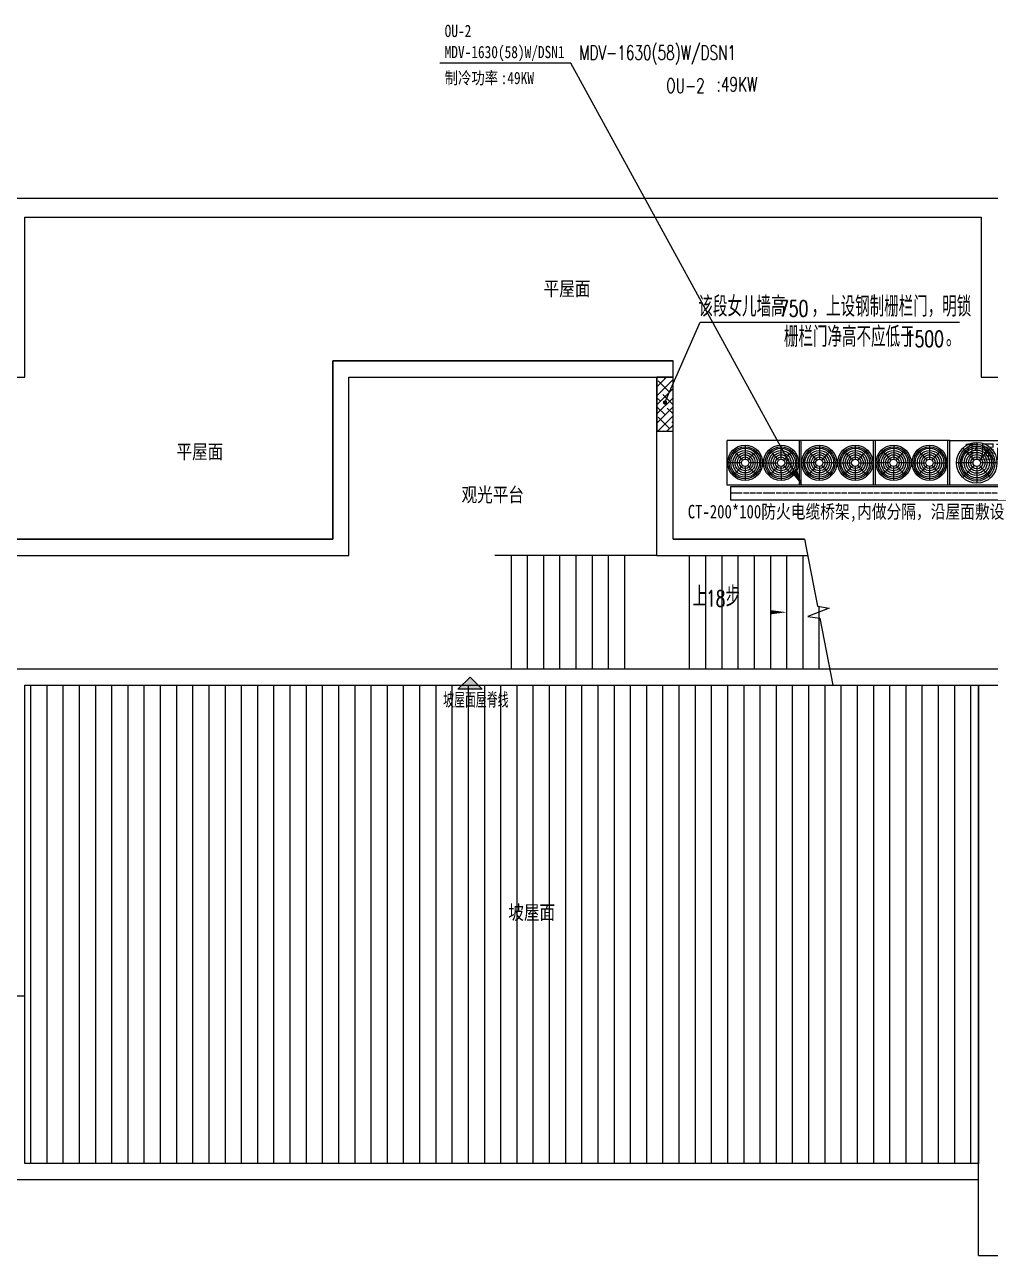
# Model space of a CAD drawing. Extents: x 815029915 to 815825525, y 579155098 to 579748855.
# Drawn here: x 815602862 to 815620737, y 579480467 to 579503239 of the extents above; entities that cross this region are included whole.
import ezdxf

# ---------------------------------------------------------------- set-up
doc = ezdxf.new("R2010")
doc.units = 0
doc.header["$LTSCALE"] = 100
doc.header["$MEASUREMENT"] = 0
doc.linetypes.add('DOTE', pattern=[2.42, 2, -0.2, 0.02, -0.2])
for name, color, linetype in [('DIM_ELEV', 3, 'Continuous'), ('DIM_LEAD', 3, 'Continuous'), ('DIM_SYMB', 3, 'Continuous'), ('H-TH_TEXT', 3, 'Continuous'), ('H-空调-VRV-标注', 3, 'Continuous'), ('H-空调-VRV-设备', 7, 'Continuous'), ('PUB_TEXT', 7, 'Continuous'), ('zm', 1, 'Continuous'), ('电-桥架', 4, 'Continuous')]:
    doc.layers.add(name, color=color, linetype=linetype)
doc.styles.add('_TCH_DIM', font='SIMPLEX', dxfattribs={"bigfont": 'GBCBIG'})
doc.styles.add('_THVAC_DIM', font='', dxfattribs={"width": 0.8, "height": 3.5})
doc.styles.add('ST', font='')
doc.styles.add('宋体-TK', font='', dxfattribs={"width": 0.8})
doc.styles.get('_THVAC_DIM').set_extended_font_data('SimSun')
doc.styles.get('ST').set_extended_font_data('SimSun')
doc.styles.get('宋体-TK').set_extended_font_data('SimSun')

# ---------------------------------------------------------------- blocks, each defined once
blk = doc.blocks.new('$VRV_美的$00000030')
for p, q in [((-2384, -382), (-2384, 382)), ((-2384, 382), (-1455, 382)), ((-2157, 254), (-1964, 47)), ((-1921, 65), (-1920, 348)), ((-1680, 253), (-1875, 47)), ((-1455, 382), (-1415, 382)), ((-1455, 382), (-1455, -382)), ((-1415, -382), (-1415, 382)), ((-1415, 382), (-175, 382)), ((-1311, 220), (-1147, 46)), ((-1103, 63), (-1105, 301)), ((-899, 220), (-1062, 46)), ((-691, 220), (-528, 46)), ((-486, 63), (-485, 301)), ((-279, 220), (-442, 46)), ((-175, 382), (-135, 382)), ((-175, 382), (-175, -382)), ((-135, -382), (-135, 382)), ((-135, 382), (1105, 382)), ((-31, 220), (132, 46)), ((176, 63), (175, 301)), ((381, 220), (218, 46)), ((589, 220), (752, 46)), ((793, 63), (795, 301)), ((1001, 220), (837, 46)), ((1105, 382), (1145, 382)), ((1105, 382), (1105, -382)), ((1145, -382), (1145, 382)), ((1145, 382), (2384, 382)), ((1248, 220), (1412, 46)), ((1456, 63), (1455, 301)), ((1661, 220), (1497, 46)), ((1868, 220), (2032, 46)), ((2073, 63), (2074, 301)), ((2280, 220), (2117, 46)), ((2384, 382), (2384, -382)), ((-2267, 0), (-1984, 0)), ((-1855, 0), (-1571, 0)), ((-1167, 0), (-1406, 0)), ((-803, 0), (-1042, 0)), ((-786, 0), (-547, 0)), ((-422, 0), (-184, 0)), ((112, 0), (-126, 0)), ((476, 0), (237, 0)), ((493, 0), (732, 0)), ((857, 0), (1096, 0)), ((1392, 0), (1153, 0)), ((1756, 0), (1517, 0)), ((1773, 0), (2012, 0)), ((2137, 0), (2376, 0)), ((-1964, -47), (-2157, -254)), ((-1919, -348), (-1921, -65)), ((-1875, -47), (-1681, -254)), ((-1147, -46), (-1311, -220)), ((-1102, -301), (-1103, -63)), ((-1062, -46), (-899, -220)), ((-528, -46), (-691, -220)), ((-488, -301), (-487, -63)), ((-442, -46), (-279, -220)), ((132, -46), (-31, -220)), ((178, -301), (177, -63)), ((218, -46), (381, -220)), ((752, -46), (589, -220)), ((792, -301), (793, -63)), ((837, -46), (1001, -220)), ((1412, -46), (1248, -220)), ((1458, -301), (1456, -63)), ((1497, -46), (1661, -220)), ((2032, -46), (1868, -220)), ((2071, -301), (2072, -63)), ((2117, -46), (2280, -220)), ((-1455, -382), (-2384, -382)), ((-1455, -382), (-1415, -382)), ((-1415, -382), (-175, -382)), ((-175, -382), (-135, -382)), ((-135, -382), (1105, -382)), ((1105, -382), (1145, -382)), ((1145, -382), (2384, -382))]:
    blk.add_line(p, q)
for centre, radius in [((-1919, 0), 348), ((-1919, 0), 311), ((-1919, 0), 282), ((-1919, 0), 282), ((-1919, 0), 255), ((-1919, 0), 217), ((-1105, 0), 301), ((-1105, 0), 273), ((-1105, 0), 273), ((-1105, 0), 247), ((-485, 0), 301), ((-485, 0), 273), ((-485, 0), 273), ((-485, 0), 247), ((175, 0), 301), ((175, 0), 273), ((175, 0), 247), ((795, 0), 301), ((795, 0), 273), ((795, 0), 273), ((795, 0), 247), ((1454, 0), 301), ((1454, 0), 273), ((1454, 0), 273), ((1454, 0), 247), ((2074, 0), 301), ((2074, 0), 273), ((2074, 0), 273), ((2074, 0), 247), ((-1919, 0), 179), ((-1919, 0), 141), ((-1919, 0), 103), ((-1919, 0), 64.6), ((-1105, 0), 210), ((-1105, 0), 173), ((-1105, 0), 136), ((-1105, 0), 99.3), ((-1105, 0), 62.5), ((-485, 0), 210), ((-485, 0), 173), ((-485, 0), 136), ((-485, 0), 99.3), ((-485, 0), 62.5), ((175, 0), 210), ((175, 0), 173), ((175, 0), 136), ((175, 0), 99.3), ((175, 0), 62.5), ((795, 0), 210), ((795, 0), 173), ((795, 0), 136), ((795, 0), 99.3), ((795, 0), 62.5), ((1454, 0), 210), ((1454, 0), 173), ((1454, 0), 136), ((1454, 0), 99.3), ((1454, 0), 62.5), ((2074, 0), 210), ((2074, 0), 173), ((2074, 0), 136), ((2074, 0), 99.3), ((2074, 0), 62.5)]:
    blk.add_circle(centre, radius)

msp = doc.modelspace()

# ---------------------------------------------------------------- hatches: boundary and pattern name
at = {"layer": 'DIM_ELEV'}
msp.add_hatch(color=256, dxfattribs=at).paths.add_polyline_path([(815611106.4, 579491166.7), (815611331.4, 579490941.7), (815610881.4, 579490941.7)])
at = {"layer": 'DIM_LEAD'}
msp.add_hatch(color=256, dxfattribs=at).paths.add_polyline_path([(815614754.5, 579496247.1, 1), (815614674.5, 579496247.1, 1)], flags=17)

# ---------------------------------------------------------------- linework, layer by layer
for p, q in [((815602514.5, 579500028.2), (815620914.5, 579500028.2)), ((815602865.2, 579496716.7), (815602865.2, 579499678.9)), ((815602865.2, 579499678.9), (815608864.5, 579499678.9)), ((815608864.5, 579499678.9), (815620564.5, 579499678.9)), ((815620564.5, 579499678.9), (815620564.5, 579496716.7)), ((815614864.5, 579497016.7), (815608564.5, 579497016.7)), ((815608564.5, 579497016.7), (815608564.5, 579493716.7)), ((815608564.5, 579497016.7), (815614864.5, 579497016.7)), ((815608564.5, 579493716.7), (815608564.5, 579497016.7)), ((815614864.5, 579493716.7), (815614864.5, 579497016.7)), ((815614864.5, 579493716.7), (815614864.5, 579497016.7)), ((815596564.5, 579496716.7), (815602865.2, 579496716.7)), ((815608864.5, 579496716.7), (815614564.5, 579496716.7)), ((815608864.5, 579493416.7), (815608864.5, 579496716.7)), ((815614864.5, 579496716.7), (815614564.5, 579496716.7)), ((815614564.5, 579496716.7), (815614564.5, 579495716.7)), ((815614564.5, 579496716.7), (815614864.5, 579496716.7)), ((815614564.5, 579493416.7), (815614564.5, 579496716.7)), ((815614864.5, 579495716.7), (815614864.5, 579496716.7)), ((815620564.5, 579496716.7), (815626564.5, 579496716.7)), ((815614564.5, 579495716.7), (815614864.5, 579495716.7)), ((815614564.5, 579495716.7), (815614864.5, 579495716.7)), ((815608564.5, 579493716.7), (815596564.5, 579493716.7)), ((815596564.5, 579493716.7), (815608564.5, 579493716.7)), ((815617294.4, 579493716.7), (815614864.5, 579493716.7)), ((815614864.5, 579493716.7), (815617294.4, 579493716.7)), ((815596864.5, 579493416.7), (815608864.5, 579493416.7)), ((815614564.5, 579493416.7), (815611564.5, 579493416.7)), ((815614564.5, 579493416.7), (815617352.8, 579493416.7)), ((815602564.5, 579491316.7), (815621414.6, 579491316.7)), ((815602864.5, 579485266.7), (815602864.5, 579491016.7)), ((815602864.5, 579491016.7), (815617819.6, 579491016.7)), ((815602864.5, 579491016.7), (815620514.5, 579491016.7)), ((815602864.5, 579482166.7), (815602864.5, 579491016.7)), ((815602864.5, 579485266.7), (815602864.5, 579491016.7)), ((815602864.5, 579491016.7), (815621114.6, 579491016.7)), ((815620514.5, 579491016.7), (815620514.5, 579482166.7)), ((815620514.5, 579480466.7), (815620514.5, 579491016.7)), ((815588414.5, 579485266.7), (815602864.5, 579485266.7)), ((815590514.5, 579485266.7), (815602864.5, 579485266.7)), ((815602864.5, 579482166.7), (815602864.5, 579485266.7)), ((815620514.5, 579482166.7), (815602864.5, 579482166.7)), ((815620514.5, 579482166.7), (815602864.5, 579482166.7)), ((815620514.5, 579481866.7), (815602514.5, 579481866.7)), ((815620514.5, 579480466.7), (815626914.5, 579480466.7))]:
    msp.add_line(p, q)
at = {"linetype": 'Continuous'}
for p, q in [((815614564.5, 579496708.7), (815614572.5, 579496716.7)), ((815614564.5, 579496540.3), (815614740.8, 579496716.7)), ((815614564.5, 579496371.9), (815614864.5, 579496671.9)), ((815614799.2, 579496438.3), (815614588.8, 579496648.8)), ((815614715, 579496690.9), (815614689.2, 579496716.7)), ((815614864.5, 579496709.8), (815614857.6, 579496716.7)), ((815614564.5, 579496203.5), (815614864.5, 579496503.5)), ((815614864.5, 579496541.4), (815614841.3, 579496564.6)), ((815614630.8, 579496269.9), (815614564.5, 579496336.3)), ((815614564.5, 579496035.2), (815614864.5, 579496335.2)), ((815614864.5, 579496204.6), (815614672.9, 579496396.2)), ((815614715, 579496017.3), (815614564.5, 579496167.9)), ((815614564.5, 579495866.8), (815614864.5, 579496166.8)), ((815614582.7, 579495716.7), (815614864.5, 579495998.4)), ((815614799.2, 579495764.8), (815614588.8, 579495975.2)), ((815614864.5, 579496036.3), (815614757.1, 579496143.6)), ((815614678.9, 579495716.7), (815614672.9, 579495722.7)), ((815614751.1, 579495716.7), (815614864.5, 579495830)), ((815614864.5, 579495867.9), (815614841.3, 579495891.1))]:
    msp.add_line(p, q, dxfattribs=at)
at = {"color": 2}
for p, q in [((815611864.5, 579493416.7), (815611864.5, 579491316.7)), ((815612164.5, 579493416.7), (815612164.5, 579491316.7)), ((815612464.5, 579493416.7), (815612464.5, 579491316.7)), ((815612764.5, 579493416.7), (815612764.5, 579491316.7)), ((815613064.5, 579493416.7), (815613064.5, 579491316.7)), ((815613364.5, 579493416.7), (815613364.5, 579491316.7)), ((815613664.5, 579493416.7), (815613664.5, 579491316.7)), ((815613964.5, 579493416.7), (815613964.5, 579491316.7)), ((815615164.5, 579493416.7), (815615164.5, 579491316.7)), ((815615464.5, 579493416.7), (815615464.5, 579491316.7)), ((815615764.5, 579493416.7), (815615764.5, 579491316.7)), ((815616064.5, 579493416.7), (815616064.5, 579491316.7)), ((815616364.5, 579493416.7), (815616364.5, 579491316.7)), ((815616664.5, 579493416.7), (815616664.5, 579491316.7)), ((815616964.5, 579493416.7), (815616964.5, 579491316.7)), ((815617264.5, 579493416.7), (815617264.5, 579491316.7)), ((815617564.5, 579492472.5), (815617564.5, 579491316.7))]:
    msp.add_line(p, q, dxfattribs=at)
at = {"color": 252, "linetype": 'Continuous'}
for p, q in [((815602977.3, 579482166.7), (815602977.3, 579491016.7)), ((815603277.3, 579482166.7), (815603277.3, 579491016.7)), ((815603577.3, 579482166.7), (815603577.3, 579491016.7)), ((815603877.3, 579482166.7), (815603877.3, 579491016.7)), ((815604177.3, 579482166.7), (815604177.3, 579491016.7)), ((815604477.3, 579482166.7), (815604477.3, 579491016.7)), ((815604777.3, 579482166.7), (815604777.3, 579491016.7)), ((815605077.3, 579482166.7), (815605077.3, 579491016.7)), ((815605377.3, 579482166.7), (815605377.3, 579491016.7)), ((815605677.3, 579482166.7), (815605677.3, 579491016.7)), ((815605977.3, 579482166.7), (815605977.3, 579491016.7)), ((815606277.3, 579482166.7), (815606277.3, 579491016.7)), ((815606577.3, 579482166.7), (815606577.3, 579491016.7)), ((815606877.3, 579482166.7), (815606877.3, 579491016.7)), ((815607177.3, 579482166.7), (815607177.3, 579491016.7)), ((815607477.3, 579482166.7), (815607477.3, 579491016.7)), ((815607777.3, 579482166.7), (815607777.3, 579491016.7)), ((815608077.3, 579482166.7), (815608077.3, 579491016.7)), ((815608377.3, 579482166.7), (815608377.3, 579491016.7)), ((815608677.3, 579482166.7), (815608677.3, 579491016.7)), ((815608977.3, 579482166.7), (815608977.3, 579491016.7)), ((815609277.3, 579482166.7), (815609277.3, 579491016.7)), ((815609577.3, 579482166.7), (815609577.3, 579491016.7)), ((815609877.3, 579482166.7), (815609877.3, 579491016.7)), ((815610177.3, 579482166.7), (815610177.3, 579491016.7)), ((815610477.3, 579482166.7), (815610477.3, 579491016.7)), ((815610777.3, 579482166.7), (815610777.3, 579491016.7)), ((815611077.3, 579482166.7), (815611077.3, 579491016.7)), ((815611377.3, 579482166.7), (815611377.3, 579491016.7)), ((815611677.3, 579482166.7), (815611677.3, 579491016.7)), ((815611977.3, 579482166.7), (815611977.3, 579491016.7)), ((815612277.3, 579482166.7), (815612277.3, 579491016.7)), ((815612577.3, 579482166.7), (815612577.3, 579491016.7)), ((815612877.3, 579482166.7), (815612877.3, 579491016.7)), ((815613177.3, 579482166.7), (815613177.3, 579491016.7)), ((815613477.3, 579482166.7), (815613477.3, 579491016.7)), ((815613777.3, 579482166.7), (815613777.3, 579491016.7)), ((815614077.3, 579482166.7), (815614077.3, 579491016.7)), ((815614377.3, 579482166.7), (815614377.3, 579491016.7)), ((815614677.3, 579482166.7), (815614677.3, 579491016.7)), ((815614977.3, 579482166.7), (815614977.3, 579491016.7)), ((815615277.3, 579482166.7), (815615277.3, 579491016.7)), ((815615577.3, 579482166.7), (815615577.3, 579491016.7)), ((815615877.3, 579482166.7), (815615877.3, 579491016.7)), ((815616177.3, 579482166.7), (815616177.3, 579491016.7)), ((815616477.3, 579482166.7), (815616477.3, 579491016.7)), ((815616777.3, 579482166.7), (815616777.3, 579491016.7)), ((815617077.3, 579482166.7), (815617077.3, 579491016.7)), ((815617377.3, 579482166.7), (815617377.3, 579491016.7)), ((815617677.3, 579482166.7), (815617677.3, 579491016.7)), ((815617977.3, 579482166.7), (815617977.3, 579491016.7)), ((815618277.3, 579482166.7), (815618277.3, 579491016.7)), ((815618577.3, 579482166.7), (815618577.3, 579491016.7)), ((815618877.3, 579482166.7), (815618877.3, 579491016.7)), ((815619177.3, 579482166.7), (815619177.3, 579491016.7)), ((815619477.3, 579482166.7), (815619477.3, 579491016.7)), ((815619777.3, 579482166.7), (815619777.3, 579491016.7)), ((815620077.3, 579482166.7), (815620077.3, 579491016.7)), ((815620377.3, 579482166.7), (815620377.3, 579491016.7))]:
    msp.add_line(p, q, dxfattribs=at)
at = {"layer": 'DIM_ELEV'}
for p, q in [((815611106.4, 579491166.7), (815610881.4, 579490941.7)), ((815611106.4, 579491166.7), (815611331.4, 579490941.7)), ((815611331.4, 579490941.7), (815610881.4, 579490941.7))]:
    msp.add_line(p, q, dxfattribs=at)
at = {"layer": 'DIM_LEAD'}
for p, q in [((815614714.5, 579496247.1), (815615362.7, 579497731.8)), ((815615362.7, 579497731.8), (815620164.6, 579497731.8))]:
    msp.add_line(p, q, dxfattribs=at)
at = {"layer": 'DIM_SYMB'}
msp.add_lwpolyline([(815617294.4, 579493716.7), (815617535.5, 579492477.1), (815617756.3, 579492442.2), (815617358.1, 579492289.3), (815617578.5, 579492256.2), (815617819.6, 579491016.7)], dxfattribs=at)
msp.add_lwpolyline([(815614343, 579492366.7, 0, 0, 0), (815616964.5, 579492366.7, 0, 80, 0), (815616664.5, 579492366.7, 0, 0, 0)], format="xyseb", dxfattribs=at)
at = {"layer": 'H-空调-VRV-标注'}
for p, q in [((815612969.6, 579502529.1), (815610546.4, 579502529.1)), ((815617249.6, 579494716.7), (815612969.6, 579502529.1))]:
    msp.add_line(p, q, dxfattribs=at)
msp.add_lwpolyline([(815617249.6, 579494716.7, 0, 120, 0), (815617105.5, 579494979.8, 0, 0, 0)], format="xyseb", dxfattribs=at)
at = {"layer": '电-桥架', "color": 5, "linetype": 'DOTE', "ltscale": 0.5}
msp.add_line((815621590.1, 579494568), (815615935.9, 579494568), dxfattribs=at)
at = {"layer": '电-桥架', "ltscale": 0.5}
msp.add_lwpolyline([(815615935.9, 579494693), (815621590.1, 579494693), (815621590.1, 579494443), (815615935.9, 579494443)], close=True, dxfattribs=at)

# ---------------------------------------------------------------- block references
at = {"layer": 'H-空调-VRV-设备', "xscale": 1.073735424880464, "yscale": 1.085534920219725, "zscale": 1.031645569620253, "rotation": 180}
msp.add_blockref('$VRV_美的$00000030', (815618424.5, 579495131.7, 2500), dxfattribs=at)

# ---------------------------------------------------------------- texts
at = {"layer": 'DIM_LEAD', "color": 7, "style": '_TCH_DIM'}
for s, height, p in [('该段女儿墙高', 373.33, (815615333.5, 579497836.8)), ('，上设钢制栅栏门，明锁', 373.333, (815617426.8, 579497836.8)), ('栅栏门净高不应低于', 373.33, (815616915.7, 579497276.8)), ('。', 373.3, (815619915.7, 579497276.8))]:
    msp.add_text(s, height=height, dxfattribs=at).set_placement(p)
at = {"layer": 'DIM_LEAD', "color": 7, "style": '_TCH_DIM', "width": 0.705882}
for s, p in [('750', (815616826.8, 579497836.8)), ('1500', (815619155.7, 579497276.8))]:
    msp.add_text(s, height=297.5, dxfattribs=at).set_placement(p)
at = {"layer": 'DIM_SYMB', "color": 7, "style": '_TCH_DIM'}
for s, p in [('上', (815615224.8, 579492471.7)), ('步', (815615833.7, 579492471.7))]:
    msp.add_text(s, height=373.3, dxfattribs=at).set_placement(p)
at = {"layer": 'DIM_SYMB', "color": 7, "style": '_TCH_DIM', "width": 0.705882}
msp.add_text('18', height=297.5, dxfattribs=at).set_placement((815615473.7, 579492471.7))
at = {"layer": 'H-TH_TEXT', "style": '_TCH_DIM', "width": 0.7}
for s, height, p in [('MDV-1630(58)W/DSN1', 264.346, (815613125.7, 579502589.9)), ('OU-2', 264.35, (815614736.9, 579501979)), (':49KW', 264.35, (815615669.1, 579502004))]:
    msp.add_text(s, height=height, dxfattribs=at).set_placement(p)
at = {"layer": 'H-空调-VRV-标注', "color": 7, "style": '_THVAC_DIM', "width": 0.8}
for s, height, p in [('OU-2', 226.58, (815610636.4, 579503009.1)), ('MDV-1630(58)W/DSN1', 226.582, (815610636.4, 579502619.1)), ('制冷功率', 226.58, (815610636.4, 579502139.1)), (':49KW', 226.58, (815611673.4, 579502139.1))]:
    msp.add_text(s, height=height, dxfattribs=at).set_placement(p)
at = {"layer": 'PUB_TEXT', "style": '宋体-TK', "width": 0.8}
for s, p in [('平屋面', (815612468.9, 579498223.2)), ('平屋面', (815605672.5, 579495205.9)), ('平屋面', (815620252.3, 579495205.9)), ('观光平台', (815610949.7, 579494409.4)), ('坡屋面', (815611815, 579486680.7))]:
    msp.add_text(s, height=264.35, dxfattribs=at).set_placement(p)
at = {"layer": 'PUB_TEXT', "style": '_TCH_DIM'}
msp.add_text('坡屋面屋脊线', height=280, dxfattribs=at).set_placement((815610609, 579490600.4))
at = {"layer": 'zm', "color": 4, "style": 'ST', "width": 0.8}
msp.add_text('CT-200*100防火电缆桥架,内做分隔，沿屋面敷设', height=250, dxfattribs=at).set_placement((815615136, 579494103.7))

doc.saveas('drawing.dxf')
